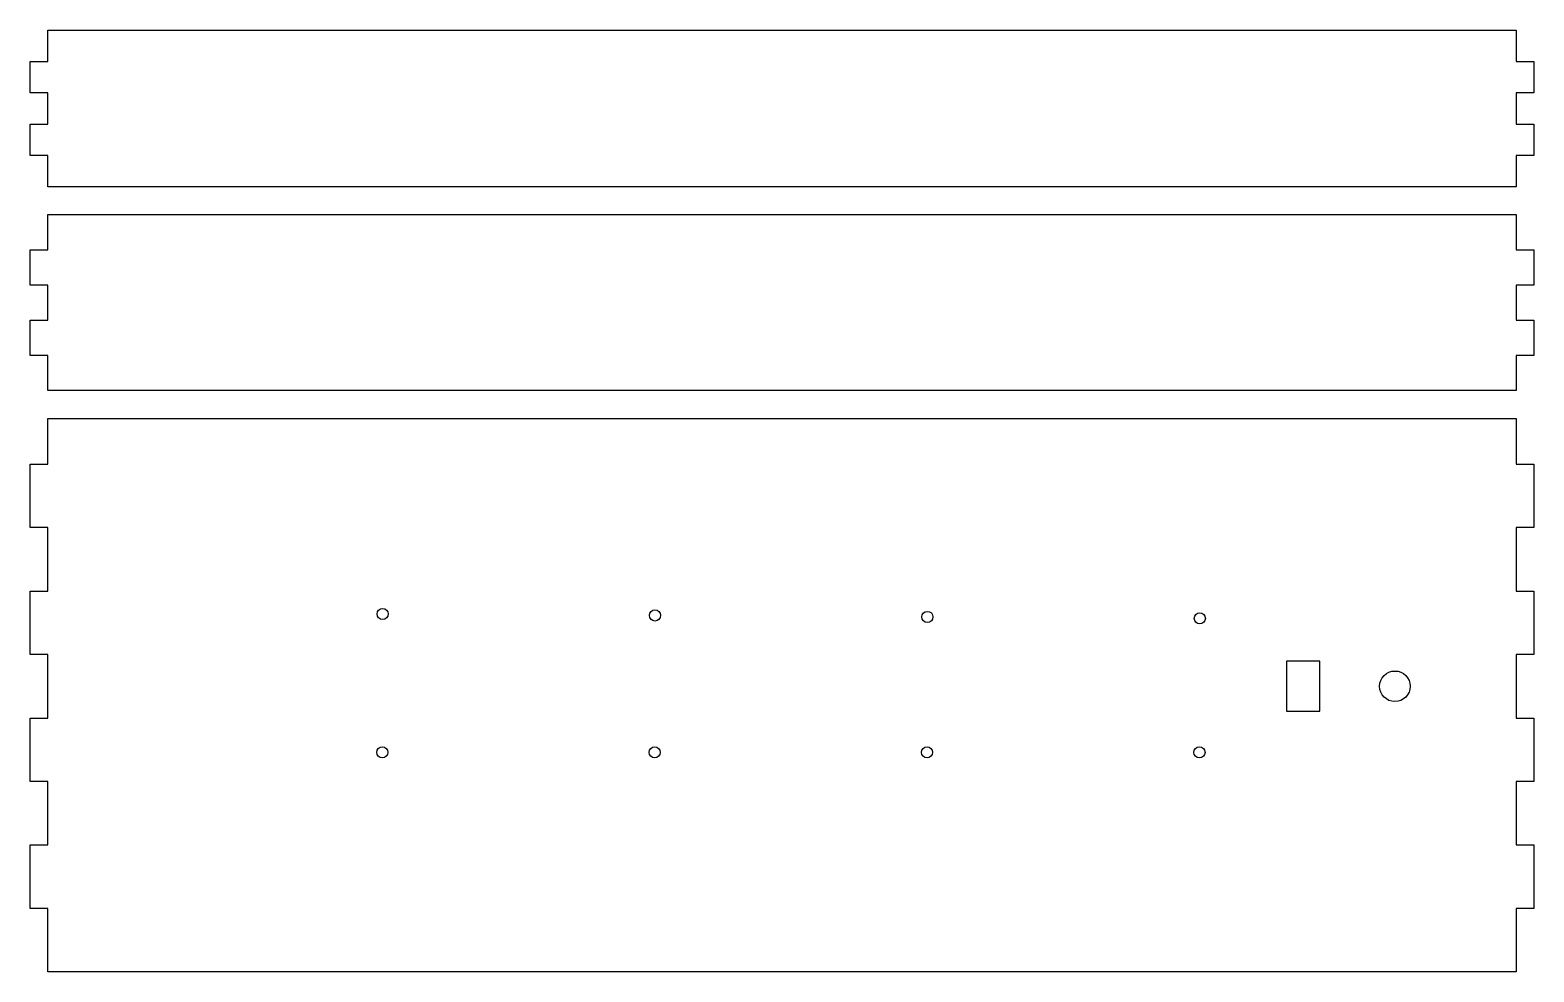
# Model space of a CAD drawing. Header units: millimetres. Extents: x 10 to 551, y 10 to 349.
import ezdxf

# ---------------------------------------------------------------- set-up
doc = ezdxf.new("R2010")
doc.units = ezdxf.units.MM
doc.layers.get('0').update_dxf_attribs({"linetype": 'CONTINUOUS'})

msp = doc.modelspace()

# ---------------------------------------------------------------- linework, layer by layer
for points in [[(16.35, 314.99), (16.35, 326.27), (10, 326.27), (10, 337.55), (16.35, 337.55), (16.35, 348.83), (544.67, 348.83), (544.67, 337.55), (551.02, 337.55), (551.02, 326.27), (544.67, 326.27), (544.67, 314.99), (551.02, 314.99), (551.02, 303.71), (544.67, 303.71), (544.67, 292.43), (16.35, 292.43), (16.35, 303.71), (10, 303.71), (10, 314.99)], [(544.67, 257.11), (544.67, 244.46), (551.02, 244.46), (551.02, 231.8), (544.67, 231.8), (544.67, 219.15), (16.35, 219.15), (16.35, 231.8), (10, 231.8), (10, 244.46), (16.35, 244.46), (16.35, 257.11), (10, 257.11), (10, 269.77), (16.35, 269.77), (16.35, 282.43), (544.67, 282.43), (544.67, 269.77), (551.02, 269.77), (551.02, 257.11)], [(544.67, 32.83), (544.67, 10), (16.35, 10), (16.35, 32.83), (10, 32.83), (10, 55.67), (16.35, 55.67), (16.35, 78.5), (10, 78.5), (10, 101.33), (16.35, 101.33), (16.35, 124.17), (10, 124.17), (10, 147), (16.35, 147), (16.35, 169.83), (10, 169.83), (10, 192.67), (16.35, 192.67), (16.35, 209.15), (544.67, 209.15), (544.67, 192.67), (551.02, 192.67), (551.02, 169.83), (544.67, 169.83), (544.67, 147), (551.02, 147), (551.02, 124.17), (544.67, 124.17), (544.67, 101.33), (551.02, 101.33), (551.02, 78.5), (544.67, 78.5), (544.67, 55.67), (551.02, 55.67), (551.02, 32.83)], [(462.02, 103.75), (474.02, 103.75), (474.02, 121.75), (462.02, 121.75)]]:
    msp.add_lwpolyline(points, close=True)
for centre, radius in [((136.82, 138.77), 2), ((234.82, 138.24), 2), ((332.82, 137.71), 2), ((430.82, 137.18), 2), ((501.02, 112.75), 5.5), ((136.69, 88.98), 2), ((234.69, 88.98), 2), ((332.69, 88.98), 2), ((430.69, 88.98), 2)]:
    msp.add_circle(centre, radius)

doc.saveas('drawing.dxf')
